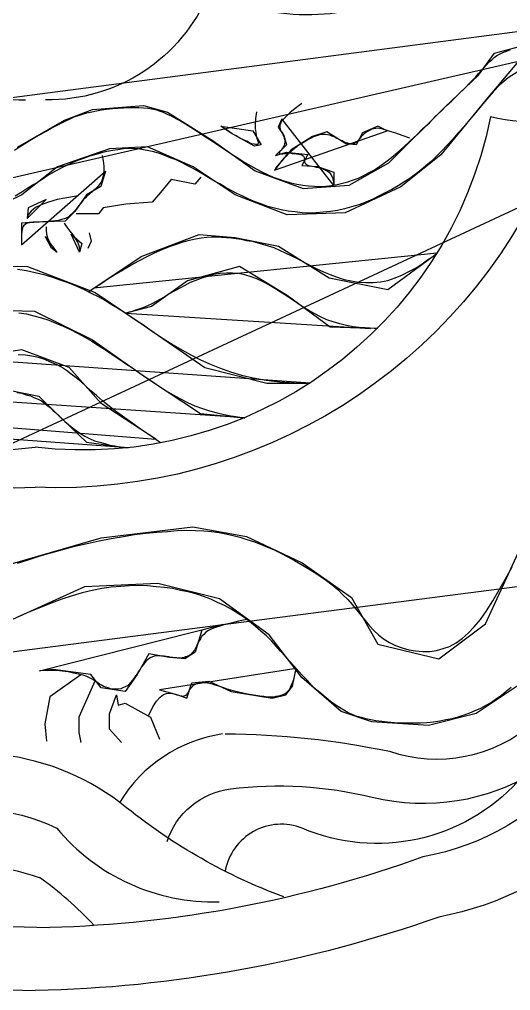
# Model space of a CAD drawing. Header units: metres. Extents: x 144.1 to 223.3, y 70.7 to 153.2.
# Drawn here: x 183.31 to 196.8, y 70.68 to 97.35 of the extents above; entities that cross this region are included whole.
import ezdxf

# ---------------------------------------------------------------- set-up
doc = ezdxf.new("R2010")
doc.units = ezdxf.units.M
for name, color, linetype in [('3', 3, 'Continuous'), ('4', 4, 'Continuous'), ('7', 7, 'Continuous')]:
    doc.layers.add(name, color=color, linetype=linetype)

msp = doc.modelspace()

# ---------------------------------------------------------------- linework, layer by layer
at = {"layer": '3'}
for points in [[(161.32, 111.19, -0.6), (166.33, 113.8, -0.35), (169.64, 108.13, -0.01), (170.23, 102.11, 0.47), (178.98, 98.09, 0.31), (183.47, 95.14, 0.31)], [(206.16, 111.19, 0.6), (201.16, 113.8, 0.35), (197.85, 108.13, 0.01), (197.26, 102.11, -0.47), (188.51, 98.09, -0.31), (184.02, 95.14, -0.31)], [(167.72, 110.72, 0.28), (160.25, 110.65, 0.76), (163.49, 101.98, 0.54), (169.6, 93.38, 0.31), (183.74, 84.5, 0.31)], [(199.77, 110.72, -0.28), (207.24, 110.65, -0.76), (203.99, 101.98, -0.54), (197.88, 93.38, -0.31), (183.74, 84.5, -0.31)], [(168.39, 108.83, 0.28), (161.11, 109.37, 0.67), (165.06, 102.67, 0.64), (171.24, 94.67, 0.39), (183.74, 85.6, 0.39)], [(199.1, 108.83, -0.28), (206.38, 109.37, -0.67), (202.43, 102.67, -0.64), (196.25, 94.67, -0.39), (183.74, 85.6, -0.39)], [(188.96, 77.73, -0.05), (193.47, 77.25, 0.57), (198.77, 81.83)], [(187.36, 74.77, -0.29), (189.1, 76.22, -0.09), (193, 75.99, 0.41), (200.14, 80.28)], [(190.57, 73.25, -0.08), (186.25, 75.7, 0.29), (179.2, 76.55, -0.05), (173.1, 74.35)], [(197.01, 76.44, -0.32), (191.07, 75.14, 0.47), (188.96, 73.97)], [(175.68, 73.68, 0.06), (180.38, 75.37, -0.2), (184.33, 75.14, 0.23), (188.79, 73.12, 0.23)]]:
    msp.add_lwpolyline(points, format="xyb", dxfattribs=at)
for points in [[(200.91, 97.52), (176.92, 94.39)], [(207.31, 96.97), (172.97, 80.99), (173.05, 80.92), (173.34, 80.92), (173.63, 80.66), (173.67, 80.08), (174.26, 79.86), (175.21, 79.71), (176.64, 79.89), (178.58, 80.52), (181.26, 81.58), (182.76, 82.31), (185.55, 83.11), (188.07, 83.41), (189.54, 83.15), (191.07, 82.43), (192.43, 81.47), (193.15, 80.19), (194.83, 79.79), (196.11, 80.75), (197.55, 83.87)], [(183.25, 93.84), (184.54, 94.58), (185.31, 94.87), (186.71, 94.98), (187.37, 94.8), (188.63, 94.01), (189.78, 93.19), (191.1, 92.7), (192.36, 92.8), (193.45, 93.41), (194.99, 94.94), (195.92, 95.82), (196.36, 96.42), (197.18, 96.64)], [(183.17, 93.76), (183.31, 93.85), (183.45, 93.94), (183.6, 94.03), (183.74, 94.11), (183.89, 94.2), (184.04, 94.28), (184.18, 94.36), (184.32, 94.43), (184.45, 94.5), (184.58, 94.56), (184.7, 94.62), (184.81, 94.67), (184.93, 94.71), (185.04, 94.75), (185.16, 94.78), (185.29, 94.81), (185.42, 94.84), (185.56, 94.86), (185.7, 94.88), (185.86, 94.9), (186.01, 94.91), (186.16, 94.92), (186.31, 94.93), (186.45, 94.93), (186.59, 94.93), (186.71, 94.92), (186.83, 94.91), (186.93, 94.89), (187.04, 94.87), (187.14, 94.84), (187.25, 94.8), (187.36, 94.75), (187.47, 94.7), (187.6, 94.63), (187.73, 94.56), (187.87, 94.48), (188.01, 94.39), (188.16, 94.3), (188.31, 94.2), (188.46, 94.1), (188.61, 94), (188.76, 93.9), (188.91, 93.8), (189.06, 93.7), (189.21, 93.6), (189.36, 93.51), (189.5, 93.42), (189.66, 93.33), (189.81, 93.24), (189.96, 93.16), (190.12, 93.09), (190.28, 93.02), (190.44, 92.96), (190.6, 92.91), (190.76, 92.86), (190.93, 92.82), (191.09, 92.8), (191.25, 92.78), (191.41, 92.77), (191.57, 92.76), (191.72, 92.77), (191.88, 92.79), (192.03, 92.81), (192.18, 92.85), (192.33, 92.89), (192.48, 92.94), (192.62, 92.99), (192.77, 93.06), (192.91, 93.14), (193.06, 93.22), (193.21, 93.32), (193.37, 93.44), (193.53, 93.56), (193.7, 93.7), (193.87, 93.85), (194.04, 94.01), (194.22, 94.18), (194.39, 94.35), (194.57, 94.51), (194.73, 94.68), (194.89, 94.83), (195.04, 94.98), (195.18, 95.11), (195.31, 95.24), (195.43, 95.36), (195.55, 95.47), (195.65, 95.58), (195.75, 95.68), (195.84, 95.77), (195.92, 95.86), (196, 95.95), (196.07, 96.03), (196.14, 96.1), (196.21, 96.18), (196.28, 96.24), (196.35, 96.3), (196.42, 96.36), (196.51, 96.4), (196.6, 96.45), (196.69, 96.48), (196.8, 96.52)], [(177.23, 91.65), (197.02, 96.2), (196.14, 95.16), (194.88, 93.63), (193.78, 92.75), (192.25, 92.04), (190.66, 91.98), (189.23, 92.53), (188.08, 93.3), (186.82, 93.85), (185.78, 93.79), (184.35, 93.3), (183.37, 92.53), (181.34, 91.54)], [(197.01, 95.92), (196.73, 95.74), (196.5, 95.55), (196.32, 95.36), (196.15, 95.16), (195.99, 94.97), (195.83, 94.78), (195.67, 94.59), (195.52, 94.41), (195.36, 94.23), (195.21, 94.06), (195.06, 93.89), (194.91, 93.74), (194.76, 93.59), (194.62, 93.45), (194.47, 93.33), (194.33, 93.21), (194.18, 93.09), (194.03, 92.98), (193.87, 92.88), (193.71, 92.78), (193.54, 92.68), (193.37, 92.59), (193.19, 92.5), (193.01, 92.41), (192.82, 92.33), (192.63, 92.26), (192.43, 92.2), (192.24, 92.15), (192.04, 92.1), (191.85, 92.07), (191.65, 92.05), (191.46, 92.04), (191.26, 92.03), (191.07, 92.04), (190.88, 92.06), (190.69, 92.08), (190.5, 92.12), (190.31, 92.16), (190.13, 92.21), (189.96, 92.27), (189.78, 92.34), (189.61, 92.41), (189.44, 92.49), (189.28, 92.57), (189.12, 92.65), (188.96, 92.74), (188.81, 92.83), (188.66, 92.91), (188.51, 93), (188.36, 93.09), (188.21, 93.18), (188.06, 93.26), (187.91, 93.34), (187.76, 93.42), (187.61, 93.49), (187.45, 93.55), (187.3, 93.61), (187.15, 93.67), (187, 93.71), (186.86, 93.74), (186.71, 93.77), (186.57, 93.79), (186.44, 93.8), (186.3, 93.8), (186.16, 93.79), (186.01, 93.77), (185.87, 93.75), (185.71, 93.72), (185.56, 93.68), (185.4, 93.64), (185.23, 93.59), (185.07, 93.53), (184.9, 93.47), (184.74, 93.4), (184.58, 93.33), (184.43, 93.25), (184.28, 93.17), (184.13, 93.09), (183.99, 93), (183.85, 92.9), (183.7, 92.81), (183.54, 92.71), (183.37, 92.6), (183.19, 92.49)], [(191.06, 95.04), (191.06, 95.04), (190.88, 94.9), (190.73, 94.78), (190.63, 94.68), (190.55, 94.6), (190.5, 94.54), (190.48, 94.49), (190.46, 94.44), (190.46, 94.41), (190.46, 94.37), (190.47, 94.34), (190.48, 94.31), (190.49, 94.28), (190.51, 94.25), (190.53, 94.22), (190.54, 94.18), (190.56, 94.15), (190.57, 94.12), (190.58, 94.09), (190.59, 94.06), (190.6, 94.03), (190.6, 94), (190.6, 93.96), (190.59, 93.93), (190.58, 93.89), (190.56, 93.86), (190.54, 93.82), (190.52, 93.79), (190.5, 93.76), (190.47, 93.73), (190.46, 93.71), (190.45, 93.69), (190.44, 93.67), (190.45, 93.66), (190.46, 93.66), (190.48, 93.66), (190.51, 93.66), (190.54, 93.66), (190.59, 93.67), (190.63, 93.67), (190.69, 93.68), (190.74, 93.68), (190.8, 93.67), (190.86, 93.67), (190.92, 93.66), (190.98, 93.65), (191.03, 93.64), (191.07, 93.62), (191.1, 93.6), (191.12, 93.58), (191.13, 93.55), (191.14, 93.52), (191.14, 93.49), (191.14, 93.46), (191.14, 93.44), (191.15, 93.41), (191.16, 93.39), (191.18, 93.37), (191.21, 93.35), (191.25, 93.34), (191.29, 93.33), (191.34, 93.32), (191.4, 93.31), (191.46, 93.29), (191.53, 93.28), (191.6, 93.26), (191.67, 93.23), (191.74, 93.2), (191.81, 93.15), (191.86, 93.09), (191.91, 93.01), (191.93, 92.91), (191.94, 92.79), (190.51, 94.62), (190.41, 94.39), (190.57, 94.16), (190.64, 93.9), (190.34, 93.61), (190.64, 93.7), (191.23, 93.64), (191.06, 93.34), (191.49, 93.31), (191.94, 93.15), (191.94, 92.79)], [(189.82, 94.81), (189.82, 94.81), (189.79, 94.63), (189.78, 94.48), (189.78, 94.35), (189.8, 94.24), (189.81, 94.16), (189.83, 94.09), (189.85, 94.03), (189.86, 93.99), (189.87, 93.96), (189.86, 93.93), (189.85, 93.91), (189.83, 93.91), (189.79, 93.91), (189.75, 93.92), (189.69, 93.93), (189.63, 93.96), (189.55, 94), (189.46, 94.04), (189.36, 94.09), (189.26, 94.15), (189.15, 94.21), (189.05, 94.28), (188.94, 94.35), (188.84, 94.42), (189.72, 94.29), (189.95, 93.9), (189.76, 93.87), (189.1, 94.23), (188.84, 94.42)], [(194.03, 94.09), (194.03, 94.09), (193.82, 94.16), (193.65, 94.22), (193.52, 94.26), (193.41, 94.3), (193.32, 94.32), (193.26, 94.34), (193.2, 94.35), (193.15, 94.36), (193.1, 94.35), (193.04, 94.34), (192.99, 94.33), (192.94, 94.31), (192.9, 94.29), (192.85, 94.26), (192.81, 94.23), (192.77, 94.2), (192.74, 94.17), (192.7, 94.14), (192.68, 94.1), (192.65, 94.07), (192.62, 94.03), (192.6, 94.01), (192.57, 93.98), (192.54, 93.96), (192.51, 93.94), (192.48, 93.93), (192.45, 93.93), (192.41, 93.93), (192.37, 93.93), (192.33, 93.95), (192.28, 93.96), (192.23, 93.98), (192.18, 94.01), (192.12, 94.03), (192.07, 94.06), (192.01, 94.09), (191.95, 94.12), (191.89, 94.14), (191.83, 94.17), (191.77, 94.18), (191.71, 94.19), (191.66, 94.19), (191.6, 94.19), (191.55, 94.18), (191.5, 94.16), (191.44, 94.14), (191.38, 94.12), (191.32, 94.09), (191.26, 94.06), (191.2, 94.02), (191.13, 93.98), (191.06, 93.94), (190.99, 93.9), (190.93, 93.85), (190.86, 93.8), (190.8, 93.75), (190.74, 93.7), (190.68, 93.65), (190.63, 93.59), (190.57, 93.53), (190.51, 93.46), (190.45, 93.39), (190.38, 93.31), (190.31, 93.21), (193.41, 94.29), (193.15, 94.42), (192.73, 94.23), (192.56, 93.9), (192.27, 93.93), (191.75, 94.26), (191.36, 94.13), (190.77, 93.77), (190.51, 93.47), (190.31, 93.21)], [(185.58, 93.61), (185.58, 93.61), (185.61, 93.46), (185.62, 93.32), (185.62, 93.21), (185.62, 93.11), (185.6, 93.02), (185.58, 92.95), (185.55, 92.88), (185.51, 92.83), (185.47, 92.77), (185.43, 92.73), (185.39, 92.69), (185.34, 92.65), (185.3, 92.61), (185.25, 92.57), (185.21, 92.53), (185.16, 92.49), (185.12, 92.45), (185.07, 92.4), (185.03, 92.35), (184.99, 92.3), (184.95, 92.25), (184.91, 92.2), (184.87, 92.15), (184.84, 92.1), (184.8, 92.06), (184.76, 92.02), (184.72, 91.98), (184.68, 91.95), (184.64, 91.92), (184.59, 91.89), (184.53, 91.87), (184.46, 91.85), (184.38, 91.83), (184.3, 91.82), (184.21, 91.81), (184.12, 91.8), (184.03, 91.79), (183.94, 91.79), (183.85, 91.78), (183.77, 91.78), (183.7, 91.77), (183.64, 91.77), (183.59, 91.76), (183.54, 91.75), (183.5, 91.74), (183.46, 91.72), (183.43, 91.69), (183.41, 91.66), (183.39, 91.62), (183.38, 91.58), (183.37, 91.52), (183.36, 91.46), (183.36, 91.39), (183.36, 91.32), (183.36, 91.24), (183.36, 91.16), (185.67, 93.18), (185.54, 92.76), (185.15, 92.53), (184.83, 92.07), (184.56, 91.81), (183.68, 91.78), (183.36, 91.75), (183.36, 91.39), (183.36, 91.16)], [(188.29, 93.02), (188.12, 92.82), (187.47, 92.95), (187.18, 92.59), (186.95, 92.33), (186.23, 92.27), (185.61, 92.17), (185.48, 92.01), (184.86, 92.01)], [(184.92, 92.5), (184.92, 92.5), (184.61, 92.45), (184.34, 92.4), (184.1, 92.33), (183.9, 92.26), (183.75, 92.18), (183.63, 92.08), (183.55, 91.98), (183.52, 91.88), (184.04, 92.4), (183.55, 92.17), (183.52, 91.88)], [(184.53, 91.75), (184.53, 91.75), (184.61, 91.64), (184.69, 91.53), (184.77, 91.43), (184.84, 91.33), (184.9, 91.23), (184.94, 91.14), (184.96, 91.05), (184.96, 90.96), (184.73, 91.45), (185.02, 91.19), (184.96, 90.96)], [(184.04, 91.65), (184.04, 91.65), (184.04, 91.55), (184.05, 91.45), (184.08, 91.35), (184.12, 91.26), (184.16, 91.17), (184.22, 91.09), (184.27, 91.02), (184.34, 90.96), (184.01, 91.39), (184.17, 91.09), (184.34, 90.96)], [(185.22, 91.49), (185.28, 91.26), (185.18, 91.06)], [(185.2, 89.87), (185.2, 89.87), (185.28, 89.92), (185.4, 90), (185.55, 90.1), (185.73, 90.22), (185.93, 90.34), (186.15, 90.47), (186.37, 90.6), (186.59, 90.72), (186.81, 90.84), (187.02, 90.94), (187.23, 91.03), (187.43, 91.11), (187.62, 91.18), (187.8, 91.24), (187.98, 91.29), (188.14, 91.32), (188.3, 91.35), (188.45, 91.37), (188.59, 91.38), (188.73, 91.38), (188.86, 91.37), (188.99, 91.36), (189.13, 91.35), (189.26, 91.33), (189.4, 91.31), (189.54, 91.28), (189.69, 91.26), (189.83, 91.22), (189.98, 91.18), (190.14, 91.13), (190.29, 91.08), (190.45, 91.01), (190.61, 90.94), (190.78, 90.86), (190.95, 90.77), (191.12, 90.68), (191.3, 90.59), (191.48, 90.5), (191.66, 90.42), (191.84, 90.34), (192.03, 90.27), (192.23, 90.21), (192.42, 90.17), (192.62, 90.13), (192.82, 90.12), (193.02, 90.12), (193.22, 90.14), (193.43, 90.18), (193.63, 90.25), (193.83, 90.33), (194.02, 90.43), (194.2, 90.53), (194.37, 90.64), (194.52, 90.75), (194.66, 90.84), (194.78, 90.93), (185.35, 89.97), (186.65, 90.84), (188.24, 91.44), (189.23, 91.36), (190.42, 91.12), (191.81, 90.25), (193.43, 89.93), (194.5, 90.72), (194.78, 90.93)], [(183.25, 90.49), (183.5, 90.45), (183.74, 90.4), (183.98, 90.34), (184.21, 90.27), (184.44, 90.19), (184.66, 90.11), (184.88, 90.02), (185.08, 89.93), (185.28, 89.83), (185.47, 89.74), (185.65, 89.64), (185.83, 89.53), (186, 89.43), (186.17, 89.32), (186.35, 89.2), (186.52, 89.08), (186.71, 88.96), (186.9, 88.82), (187.1, 88.69), (187.31, 88.55), (187.53, 88.41), (187.77, 88.27), (188.01, 88.14), (188.26, 88.01), (188.53, 87.89), (188.8, 87.78), (189.1, 87.67), (189.41, 87.58), (189.73, 87.51), (190.08, 87.44), (190.46, 87.4), (190.86, 87.37), (191.29, 87.36), (174.97, 88.51)], [(181.5, 90.6), (183.53, 90.56), (185.39, 89.85), (186.62, 89.02), (188.4, 87.79), (190.1, 87.36), (191.29, 87.36)], [(193.14, 88.86), (193.14, 88.86), (193.05, 88.86), (192.94, 88.87), (192.8, 88.88), (192.64, 88.89), (192.47, 88.91), (192.29, 88.94), (192.11, 88.99), (191.92, 89.04), (191.75, 89.1), (191.58, 89.18), (191.42, 89.26), (191.26, 89.35), (191.1, 89.45), (190.95, 89.55), (190.79, 89.66), (190.64, 89.76), (190.48, 89.86), (190.32, 89.96), (190.16, 90.06), (190, 90.14), (189.83, 90.22), (189.67, 90.28), (189.5, 90.33), (189.33, 90.37), (189.16, 90.38), (188.99, 90.38), (188.81, 90.37), (188.64, 90.34), (188.47, 90.29), (188.31, 90.24), (188.15, 90.18), (188, 90.12), (187.85, 90.04), (187.71, 89.97), (187.57, 89.89), (187.44, 89.82), (187.31, 89.74), (187.18, 89.67), (187.06, 89.6), (186.94, 89.54), (186.82, 89.48), (186.7, 89.43), (186.59, 89.39), (186.49, 89.36), (186.4, 89.33), (186.32, 89.31), (186.26, 89.29), (186.23, 89.28), (192.95, 88.86), (191.84, 88.9), (190.66, 89.77), (189.35, 90.56), (187.92, 90.17), (186.93, 89.46), (186.3, 89.3), (186.23, 89.28)], [(182.02, 89.38), (183.72, 89.34), (185.31, 88.55), (186.77, 87.52), (188.28, 86.53), (189.47, 86.41), (189.5, 86.41)], [(183.29, 89.29), (183.5, 89.26), (183.7, 89.21), (183.91, 89.15), (184.11, 89.09), (184.31, 89.01), (184.51, 88.92), (184.71, 88.83), (184.9, 88.73), (185.1, 88.62), (185.29, 88.51), (185.48, 88.39), (185.67, 88.27), (185.85, 88.15), (186.04, 88.03), (186.22, 87.9), (186.41, 87.78), (186.59, 87.65), (186.78, 87.52), (186.97, 87.4), (187.15, 87.27), (187.34, 87.15), (187.53, 87.04), (187.73, 86.93), (187.92, 86.83), (188.12, 86.74), (188.33, 86.66), (188.53, 86.6), (188.74, 86.54), (188.93, 86.5), (189.11, 86.46), (189.26, 86.44), (189.38, 86.42), (189.46, 86.41), (189.5, 86.41), (176.55, 87.28)], [(177.62, 86.57), (187.05, 85.82), (185.55, 86.8), (184.67, 87.79), (183.37, 88.27), (181.5, 87.99)], [(187.2, 85.72), (187.2, 85.72), (187.12, 85.77), (186.99, 85.86), (186.82, 85.97), (186.63, 86.1), (186.42, 86.25), (186.2, 86.41), (185.98, 86.56), (185.78, 86.72), (185.59, 86.87), (185.42, 87.02), (185.27, 87.15), (185.13, 87.28), (185, 87.4), (184.86, 87.51), (184.73, 87.61), (184.6, 87.71), (184.46, 87.8), (184.32, 87.87), (184.16, 87.94), (184, 88.01), (183.83, 88.06), (183.65, 88.1), (183.47, 88.13), (183.27, 88.14)], [(182.65, 87.24), (183.84, 87), (184.32, 86.53), (185.15, 85.74), (186.02, 85.62), (186.29, 85.58)], [(183.23, 87.1), (183.37, 87.08), (183.49, 87.04), (183.61, 87.01), (183.72, 86.96), (183.82, 86.92), (183.91, 86.87), (183.99, 86.81), (184.07, 86.75), (184.15, 86.69), (184.22, 86.62), (184.3, 86.55), (184.38, 86.48), (184.46, 86.39), (184.55, 86.31), (184.65, 86.22), (184.75, 86.14), (184.86, 86.06), (184.98, 85.98), (185.1, 85.9), (185.23, 85.84), (185.37, 85.78), (185.51, 85.74), (185.65, 85.7), (185.79, 85.66), (185.93, 85.64), (186.06, 85.61), (186.18, 85.6), (186.29, 85.58), (179.4, 86.09)], [(183.25, 82.42), (183.55, 82.51), (183.85, 82.61), (184.17, 82.7), (184.5, 82.79), (184.83, 82.88), (185.17, 82.96), (185.5, 83.03), (185.83, 83.09), (186.16, 83.15), (186.47, 83.2), (186.78, 83.24), (187.08, 83.27), (187.37, 83.29), (187.64, 83.31), (187.9, 83.32), (188.14, 83.31), (188.37, 83.3), (188.58, 83.29), (188.79, 83.26), (188.98, 83.22), (189.18, 83.18), (189.36, 83.13), (189.55, 83.07), (189.74, 83.01), (189.93, 82.94), (190.12, 82.86), (190.3, 82.78), (190.49, 82.69), (190.68, 82.59), (190.86, 82.49), (191.04, 82.39), (191.22, 82.28), (191.4, 82.17), (191.57, 82.06), (191.74, 81.94), (191.9, 81.82), (192.05, 81.69), (192.19, 81.55), (192.33, 81.42), (192.45, 81.28), (192.57, 81.13), (192.68, 80.99), (192.8, 80.84), (192.92, 80.7), (193.04, 80.57), (193.17, 80.45), (193.31, 80.34), (193.47, 80.24), (193.64, 80.16), (193.82, 80.09), (194, 80.04), (194.19, 80.01), (194.39, 79.99), (194.58, 79.99), (194.76, 80.02), (194.95, 80.07), (195.12, 80.13), (195.3, 80.23), (195.47, 80.35), (195.63, 80.49), (195.8, 80.67), (195.97, 80.87), (196.14, 81.11), (196.31, 81.38), (196.48, 81.68), (196.66, 81.99), (196.84, 82.32)], [(174.15, 78.83), (205.2, 82.84)], [(196.98, 79.04), (195.85, 78.29), (194.54, 77.96), (192.99, 78.06), (192.14, 78.34), (191.06, 79.28), (190.17, 80.45), (188.8, 81.44), (187.11, 81.86), (185.09, 81.77), (182.7, 80.69), (180.02, 79.46), (178.84, 78.95), (177.71, 78.71), (176.26, 78.76), (175.22, 78.95), (174.71, 78.9), (174.15, 78.83)], [(196.81, 79), (196.68, 78.89), (196.55, 78.78), (196.41, 78.69), (196.27, 78.59), (196.12, 78.51), (195.97, 78.43), (195.82, 78.36), (195.67, 78.3), (195.51, 78.24), (195.35, 78.19), (195.19, 78.14), (195.02, 78.11), (194.85, 78.08), (194.68, 78.05), (194.5, 78.03), (194.32, 78.02), (194.14, 78.02), (193.95, 78.02), (193.77, 78.02), (193.6, 78.03), (193.42, 78.05), (193.26, 78.07), (193.1, 78.09), (192.96, 78.11), (192.82, 78.14), (192.7, 78.18), (192.57, 78.21), (192.45, 78.26), (192.34, 78.31), (192.22, 78.38), (192.1, 78.45), (191.98, 78.53), (191.85, 78.62), (191.73, 78.72), (191.6, 78.83), (191.47, 78.94), (191.34, 79.06), (191.22, 79.19), (191.09, 79.32), (190.97, 79.45), (190.85, 79.59), (190.73, 79.72), (190.61, 79.86), (190.48, 80), (190.36, 80.14), (190.23, 80.28), (190.09, 80.42), (189.94, 80.55), (189.79, 80.68), (189.63, 80.81), (189.47, 80.93), (189.3, 81.04), (189.12, 81.15), (188.94, 81.25), (188.75, 81.34), (188.56, 81.43), (188.36, 81.5), (188.15, 81.57), (187.94, 81.63), (187.73, 81.67), (187.51, 81.72), (187.29, 81.75), (187.06, 81.77), (186.82, 81.79), (186.58, 81.8), (186.34, 81.79), (186.09, 81.78), (185.83, 81.76), (185.57, 81.72), (185.3, 81.67), (185.03, 81.6), (184.75, 81.52), (184.47, 81.43), (184.18, 81.32), (183.88, 81.2), (183.58, 81.08), (183.27, 80.94)], [(189.55, 80.87), (189.55, 80.87), (189.32, 80.82), (189.12, 80.77), (188.95, 80.73), (188.81, 80.69), (188.69, 80.65), (188.59, 80.61), (188.5, 80.57), (188.43, 80.52), (188.37, 80.46), (188.32, 80.41), (188.28, 80.34), (188.24, 80.28), (188.21, 80.22), (188.18, 80.16), (188.15, 80.1), (188.12, 80.04), (188.09, 80), (188.06, 79.96), (188.02, 79.92), (187.99, 79.89), (187.95, 79.87), (187.91, 79.85), (187.87, 79.84), (187.83, 79.83), (187.78, 79.82), (187.74, 79.81), (187.69, 79.81), (187.63, 79.82), (187.58, 79.82), (187.52, 79.83), (187.47, 79.83), (187.41, 79.84), (187.34, 79.85), (187.28, 79.86), (187.21, 79.86), (187.15, 79.87), (187.08, 79.87), (187.02, 79.86), (186.96, 79.84), (186.9, 79.82), (186.85, 79.78), (186.8, 79.74), (186.75, 79.69), (186.71, 79.63), (186.66, 79.57), (186.62, 79.51), (186.58, 79.44), (186.54, 79.38), (186.49, 79.32), (186.45, 79.25), (186.41, 79.2), (186.36, 79.14), (186.32, 79.09), (186.27, 79.05), (186.21, 79.02), (186.15, 78.99), (186.09, 78.97), (186.02, 78.96), (185.95, 78.96), (185.88, 78.96), (185.81, 78.97), (185.74, 78.99), (185.67, 79.01), (185.61, 79.04), (185.56, 79.07), (185.5, 79.1), (185.45, 79.14), (185.39, 79.18), (185.32, 79.22), (185.25, 79.26), (185.16, 79.3), (185.06, 79.34), (184.93, 79.37), (184.79, 79.4), (184.64, 79.43), (184.48, 79.45), (184.32, 79.47), (184.16, 79.47), (184, 79.47), (183.86, 79.46), (188.89, 80.73), (188.32, 80.58), (188.13, 79.97), (187.85, 79.79), (187.43, 79.83), (186.86, 79.93), (186.54, 79.36), (186.21, 78.89), (185.55, 78.99), (185.27, 79.36), (184.23, 79.5), (183.86, 79.46)], [(186.86, 78.24), (186.86, 78.24), (186.97, 78.47), (187.07, 78.63), (187.17, 78.74), (187.26, 78.81), (187.35, 78.84), (187.43, 78.85), (187.51, 78.84), (187.57, 78.82), (187.63, 78.8), (187.68, 78.79), (187.73, 78.77), (187.77, 78.77), (187.8, 78.76), (187.83, 78.77), (187.86, 78.78), (187.88, 78.79), (187.91, 78.82), (187.93, 78.85), (187.95, 78.88), (187.97, 78.92), (188, 78.96), (188.03, 79), (188.06, 79.03), (188.09, 79.07), (188.14, 79.09), (188.18, 79.11), (188.23, 79.13), (188.28, 79.14), (188.34, 79.14), (188.4, 79.14), (188.47, 79.13), (188.53, 79.12), (188.6, 79.1), (188.67, 79.08), (188.75, 79.06), (188.83, 79.03), (188.91, 79), (189, 78.97), (189.1, 78.94), (189.21, 78.91), (189.32, 78.88), (189.44, 78.86), (189.56, 78.83), (189.68, 78.81), (189.8, 78.79), (189.91, 78.77), (190.02, 78.76), (190.12, 78.75), (190.21, 78.75), (190.29, 78.75), (190.36, 78.76), (190.42, 78.77), (190.47, 78.78), (190.52, 78.8), (190.57, 78.82), (190.61, 78.84), (190.65, 78.87), (190.69, 78.91), (190.73, 78.96), (190.76, 79.03), (190.8, 79.11), (190.84, 79.22), (190.87, 79.35), (190.91, 79.52), (187.15, 78.94), (187.66, 78.8), (187.9, 78.71), (188.04, 79.13), (188.51, 79.18), (189.12, 78.89), (190.25, 78.71), (190.62, 78.8), (190.81, 79.04), (190.91, 79.52)], [(184.99, 79.35), (184.14, 78.75), (184, 78), (184.05, 77.53)], [(185.38, 79.18), (184.94, 78.19), (184.94, 77.77), (184.99, 77.49)], [(186.11, 77.49), (185.78, 77.86), (185.78, 78.28), (185.97, 78.8), (186.02, 78.52), (186.21, 78.57), (186.91, 78.19), (187.15, 77.58)]]:
    msp.add_lwpolyline(points, dxfattribs=at)
for centre, radius, start, end in [((183.74, 113.64), 38.74, 317.08, 222.92), ((189.48, 73.76), 4.01, 98.52, 148.53), ((181.51, 66.96), 7.21, 70.97, 121.89), ((178.09, 65.69), 9.94, 43.08, 54.51)]:
    msp.add_arc(centre, radius, start, end, dxfattribs=at)
at = {"layer": '4'}
for points in [[(158.88, 104.46, 0.73), (155.28, 91.45, 0.48), (165.78, 79.34, 0.3), (172.66, 72.7, 0.08), (183.74, 70.68)], [(208.61, 104.46, -0.73), (212.21, 91.45, -0.48), (201.71, 79.34, -0.3), (194.83, 72.7, -0.08), (183.74, 70.68)]]:
    msp.add_lwpolyline(points, format="xyb", dxfattribs=at)
msp.add_arc((183.74, 113.64), 39.6, 314.47, 225.53, dxfattribs=at)
at = {"layer": '7'}
for points in [[(160.27, 102.88, 0.9), (157.28, 92.34, 0.59), (167.27, 81.26, 0.36), (173.1, 74.35, 0.08), (184.14, 72.41, 0.08)], [(207.22, 102.88, -0.9), (210.21, 92.34, -0.59), (200.21, 81.26, -0.36), (194.39, 74.35, -0.08), (184.14, 72.41, -0.08)]]:
    msp.add_lwpolyline(points, format="xyb", dxfattribs=at)

doc.saveas('drawing.dxf')
